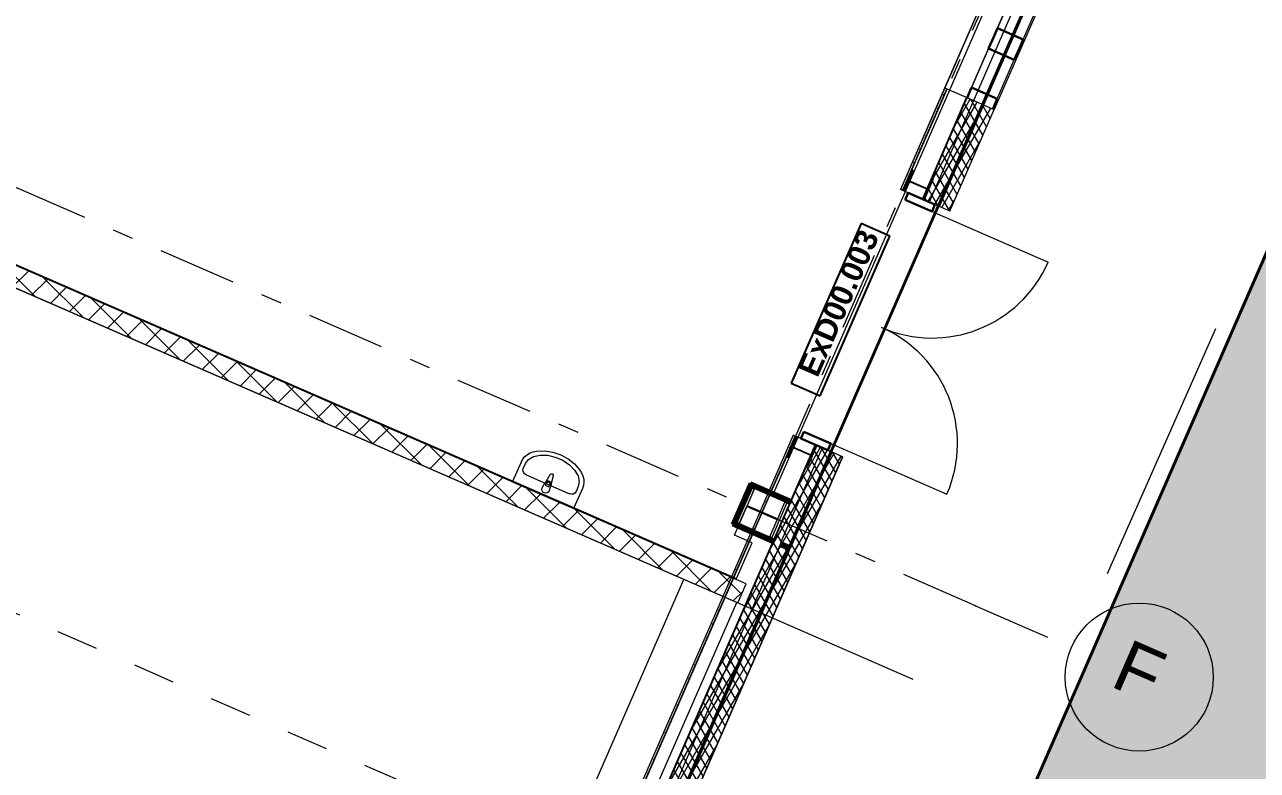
# Model space of a CAD drawing. Header units: millimetres. Extents: x -99530 to 90294, y -97212 to 56397.
# Drawn here: x 8771 to 17093, y -21786 to -16749 of the extents above; entities that cross this region are included whole.
import ezdxf
from ezdxf.enums import TextEntityAlignment as Align

# ---------------------------------------------------------------- set-up
doc = ezdxf.new("R2010")
doc.units = ezdxf.units.MM
doc.header["$MEASUREMENT"] = 0
doc.linetypes.add('Dashed', pattern=[564.444447, 282.222223, -282.222223])
doc.linetypes.add('Double Dashed', pattern=[1093.611073, 529.166651, -211.666656, 141.111112, -211.666656])
for name, color, linetype, lineweight in [('A-20-M_Floor_Slab_Pen_No__1', 7, 'Continuous', 13), ('A-20-M_Hard_Landscape_Pen_No__193', 7, 'Continuous', 18), ('A-25-M_Wall_Ext_Pen_No__87', 8, 'Continuous', 20), ('A-95-MC_Marker_Section_P2.Marker_Pen_No__1', 7, 'Continuous', 13), ('COLUMN.IFC Import_Pen_No__2', 8, 'Continuous', 15), ('New_A-20-M_Floor_Slab_Pen_No__89', 8, 'Continuous', 20), ('New_A-20-M_Hard_Landscape-Phase 2_Pen_No__1', 7, 'Continuous', 13), ('New_A-25-M_Wall_Ext_Pen_No__1', 7, 'Continuous', 13), ('New_A-25-M_Wall_Ext_Pen_No__87', 8, 'Continuous', 20), ('New_A-25-M_Wall_Int_Pen_No__1', 7, 'Continuous', 13), ('New_A-95-D_Dim_Grid.Dim_Pen_No__4', 7, 'Continuous', 20), ('New_ArchiCAD Door Markers_Pen_No__1', 7, 'Continuous', 13), ('New_ArchiCAD Door Markers_Pen_No__5', 7, 'Continuous', 25), ('New_ArchiCAD Doors_Pen_No__1', 7, 'Continuous', 13), ('New_ArchiCAD Doors_Pen_No__3', 7, 'Continuous', 18), ('New_ArchiCAD Windows_Pen_No__1', 7, 'Continuous', 13), ('New_ArchiCAD Windows_Pen_No__3', 7, 'Continuous', 18), ('New_ArchiCAD Zone Stamps_Pen_No__6', 7, 'Continuous', 35), ('New_ArchiCAD Zone Stamps_Pen_No__9', 7, 'Continuous', 13)]:
    doc.layers.add(name, color=color, linetype=linetype, lineweight=lineweight)
for name, color, linetype in [('A-25-M_Wall_Ext', 7, 'Continuous'), ('A-35-M_FFE_Sanitary', 7, 'Continuous'), ('A-95-MC_Marker_Section_P2.Marker', 7, 'Continuous'), ('COLUMN.IFC Import', 7, 'Continuous'), ('New_A-05-M_Gross_Int_Computing', 7, 'Continuous'), ('New_A-05-M_Gross_Int_Plant', 7, 'Continuous'), ('New_A-15-MG_Structural_Grid_Phase_2', 7, 'Continuous'), ('New_A-20-M_Floor_Slab', 7, 'Continuous'), ('New_A-20-M_Hard_Landscape', 7, 'Continuous'), ('New_A-25-M_Wall_Ext', 7, 'Continuous'), ('New_A-25-M_Wall_Int', 7, 'Continuous'), ('New_A-95-D_Dim_Grid.Dim', 7, 'Continuous'), ('New_ArchiCAD Door Markers', 7, 'Continuous'), ('New_ArchiCAD Doors', 7, 'Continuous'), ('New_ArchiCAD Windows', 7, 'Continuous')]:
    doc.layers.add(name, color=color, linetype=linetype)
for name, color, linetype, lineweight, true_color in [('A-35-M_FFE_Sanitary_Pen_No__64', 7, 'Continuous', 20, 0x606060), ('New_A-05-M_Gross_Int_Computing_Pen_No__74', 7, 'Continuous', 20, 0x606060), ('New_A-05-M_Gross_Int_Plant_Pen_No__74', 7, 'Continuous', 20, 0x606060), ('New_A-15-MG_Structural_Grid_Phase_2_Pen_No__222', 7, 'Continuous', 13, 0x65af33), ('New_A-20-M_Hard_Landscape-Phase 2_Pen_No__102', 7, 'Continuous', 15, 0xcccccc), ('New_A-20-M_Hard_Landscape_Pen_No__53', 7, 'Continuous', 35, 0x444444), ('New_A-25-M_Wall_Ext_Pen_No__107', 7, 'Continuous', 15, 0xa6a6a6), ('New_A-25-M_Wall_Ext_Pen_No__27', 7, 'Continuous', 50, 0x2a2a2a), ('New_A-25-M_Wall_Int_Pen_No__107', 7, 'Continuous', 15, 0xa6a6a6), ('New_A-25-M_Wall_Int_Pen_No__27', 7, 'Continuous', 50, 0x2a2a2a), ('New_ArchiCAD Doors_Pen_No__23', 7, 'Continuous', 30, 0x2a2a2a), ('New_ArchiCAD Windows_Pen_No__23', 7, 'Continuous', 30, 0x2a2a2a)]:
    doc.layers.add(name, color=color, linetype=linetype, lineweight=lineweight, true_color=true_color)
doc.styles.add('GENERATED_STYLE_1', font='')
doc.styles.add('GENERATED_STYLE_2', font='')
doc.styles.add('GENERATED_STYLE_3', font='')
doc.styles.add('GENERATED_STYLE_4', font='')
doc.styles.get('GENERATED_STYLE_1').set_extended_font_data('Arial', bold=True)
doc.styles.get('GENERATED_STYLE_2').set_extended_font_data('Swis721 BT', bold=True)
doc.styles.get('GENERATED_STYLE_3').set_extended_font_data('Arial')
doc.styles.get('GENERATED_STYLE_4').set_extended_font_data('Swis721 BT')
doc.dimstyles.new('GENERATED_STYLE__2', dxfattribs={"dimtxt": 300, "dimasz": 95, "dimexe": 0.18, "dimexo": 0, "dimgap": 0.09, "dimtad": 1, "dimdec": 0, "dimzin": 0, "dimdsep": 46, "dimtxsty": 'GENERATED_STYLE_4', "dimblk": 'ARROWHEAD_2', "dimblk1": 'ARROWHEAD_2', "dimblk2": 'ARROWHEAD_2', "dimcen": 0.09, "dimclrd": 7, "dimclre": 7, "dimclrt": 7, "dimadec": 0, "dimazin": 0, "dimtfac": 1, "dimtdec": 4, "dimtmove": 0, "dimatfit": 3, "dimfxl": 1, "dimtolj": 1, "dimtzin": 0, "dimarcsym": 0})
pattern_1 = [(60, (0, 0), (-43.30127, 25), []), (120, (0, 0), (43.30127, 25), [])]
pattern_2 = [(66.4404, (0, 0), (-158.76755, 69.2305), [0, -100]), (66.4404, (-59.4, 80.45), (-158.76755, 69.2305), [0, -100])]

# ---------------------------------------------------------------- blocks, each defined once
blk = doc.blocks.new('Comms Room_INB 0104_5_1', base_point=(8210.1, -23111.8))
at = {"layer": 'New_A-05-M_Gross_Int_Plant_Pen_No__74', "linetype": 'Continuous'}
for p, q in [((13578.1, -20651.6), (6096.5, -17389.2)), ((10960.5, -26654.7), (13578.1, -20651.6))]:
    blk.add_line(p, q, dxfattribs=at)
at = {"layer": 'New_ArchiCAD Zone Stamps_Pen_No__9'}
for tag, height, style, p in [('ROOM_NAME', 250, 'GENERATED_STYLE_1', (7604.3, -21651.1)), ('zoneNameLine2', 250, 'GENERATED_STYLE_1', (7415.8, -22083.3)), ('ROOM_NUMBER', 200, 'GENERATED_STYLE_3', (7227.4, -22504)), ('measuredAreaCode', 200, 'GENERATED_STYLE_3', (7070.4, -22864.1)), ('DUMMY_649', 200, 'GENERATED_STYLE_3', (7377.8, -22998.1)), ('DUMMY_650', 200, 'GENERATED_STYLE_3', (7867.1, -23211.5)), ('DUMMY_651', 133.3, 'GENERATED_STYLE_3', (8146.4, -23318.1))]:
    blk.add_attdef(tag, text='', height=height, rotation=336.44041, dxfattribs=dict(at, style=style)).set_placement(p, align=Align.TOP_LEFT)
blk = doc.blocks.new('Robotics Lab_INB 0105_8_1', base_point=(11471.6, -14282.5))
at = {"layer": 'New_A-05-M_Gross_Int_Computing_Pen_No__74', "linetype": 'Continuous'}
for p, q in [((13828.6, -19911.9), (16775.5, -13153.8)), ((6060.2, -17212.6), (13576.5, -20490)), ((13561.8, -20197), (13708.9, -19859.7)), ((13708.9, -19859.7), (13828.6, -19911.9)), ((13681.5, -20249.2), (13561.8, -20197)), ((13576.5, -20490), (13681.5, -20249.2))]:
    blk.add_line(p, q, dxfattribs=at)
at = {"layer": 'New_ArchiCAD Zone Stamps_Pen_No__6'}
for tag, height, style, p in [('ROOM_NAME', 250, 'GENERATED_STYLE_1', (10935.7, -12852.3)), ('zoneNameLine2', 250, 'GENERATED_STYLE_1', (10747.2, -13284.5)), ('ROOM_NUMBER', 200, 'GENERATED_STYLE_3', (10558.8, -13705.2)), ('measuredAreaCode', 200, 'GENERATED_STYLE_3', (10401.8, -14065.3)), ('ROOM_HOLES_PRM', 200, 'GENERATED_STYLE_3', (10709.2, -14199.3)), ('DUMMY_649', 200, 'GENERATED_STYLE_3', (11338.4, -14473.7)), ('DUMMY_650', 133.3, 'GENERATED_STYLE_3', (11617.6, -14580.2))]:
    blk.add_attdef(tag, text='', height=height, rotation=336.44041, dxfattribs=dict(at, style=style)).set_placement(p, align=Align.TOP_LEFT)
blk = doc.blocks.new('Wall_29_1', base_point=(11084.7, -26647.8))
at = {"layer": 'New_A-25-M_Wall_Ext_Pen_No__107', "linetype": 'Continuous'}
for points in [[(13874.4, -20250.1), (13868.4, -20263.8), (13934.4, -20292.6), (13940.4, -20278.9)], [(13940.4, -20278.9), (13934.4, -20292.6), (13936.2, -20293.4), (13942.2, -20279.7)]]:
    blk.add_hatch(color=256, dxfattribs=at).paths.add_polyline_path(points)
at = {"layer": 'A-25-M_Wall_Ext_Pen_No__87', "linetype": 'Continuous', "flags": 128}
for points in [[(14154.7, -19607.2), (13874.4, -20250.1)], [(13942.2, -20279.7), (14222.6, -19636.7)], [(14220.7, -19635.9), (14154.7, -19607.2)], [(14222.6, -19636.7), (14220.7, -19635.9)], [(13868.4, -20263.8), (11084.7, -26647.8)], [(11182.1, -26609.6), (13936.2, -20293.4)]]:
    blk.add_lwpolyline(points, dxfattribs=at)
at = {"layer": 'New_A-25-M_Wall_Ext_Pen_No__27', "linetype": 'Continuous'}
for p, q in [((13868.4, -20263.8), (13934.4, -20292.6)), ((13940.4, -20278.9), (13874.4, -20250.1)), ((13934.4, -20292.6), (13936.2, -20293.4)), ((13942.2, -20279.7), (13940.4, -20278.9))]:
    blk.add_line(p, q, dxfattribs=at)
blk = doc.blocks.new('Wall_30_1', base_point=(14878.2, -17948))
at = {"layer": 'New_A-25-M_Wall_Ext_Pen_No__107', "linetype": 'Continuous'}
for points in [[(18144, -10458.5), (18138, -10472.2), (18204, -10501), (18210, -10487.3)], [(18210, -10487.3), (18204, -10501), (18205.8, -10501.8), (18211.8, -10488.1)]]:
    blk.add_hatch(color=256, dxfattribs=at).paths.add_polyline_path(points)
at = {"layer": 'New_A-25-M_Wall_Ext_Pen_No__27', "linetype": 'Continuous'}
for p, q in [((18138, -10472.2), (18204, -10501)), ((18210, -10487.3), (18144, -10458.5)), ((18204, -10501), (18205.8, -10501.8)), ((18211.8, -10488.1), (18210, -10487.3))]:
    blk.add_line(p, q, dxfattribs=at)
at = {"layer": 'New_A-25-M_Wall_Ext_Pen_No__87', "linetype": 'Continuous'}
for p, q in [((18437, -9966.6), (18371, -9937.8)), ((18377, -9924.1), (18443, -9952.9)), ((18438.9, -9967.4), (18437, -9966.6)), ((18443, -9952.9), (18444.9, -9953.7))]:
    blk.add_line(p, q, dxfattribs=at)
at = {"layer": 'New_A-25-M_Wall_Ext_Pen_No__87', "linetype": 'Continuous', "flags": 128}
for points in [[(18371, -9937.8), (18144, -10458.5)], [(18211.8, -10488.1), (18438.9, -9967.4)], [(18382.5, -9911.5), (18377, -9924.1)], [(18448.5, -9940.2), (18382.5, -9911.5)], [(18444.9, -9953.7), (18450.4, -9941)], [(18450.4, -9941), (18448.5, -9940.2)], [(18138, -10472.2), (14878.2, -17948)], [(14946, -17977.6), (18205.8, -10501.8)], [(14944.2, -17976.8), (14878.2, -17948)], [(14946, -17977.6), (14944.2, -17976.8)]]:
    blk.add_lwpolyline(points, dxfattribs=at)
blk = doc.blocks.new('Mesh_12_1', base_point=(19905.1, -11980.5))
at = {"layer": 'New_A-20-M_Hard_Landscape_Pen_No__53', "linetype": 'Continuous', "flags": 128}
blk.add_lwpolyline([(19905.1, -11980.5), (13970.8, -25589.7), (23260, -29640.2), (26681.1, -21794.5), (26565.1, -21743.9), (26627.3, -21601.2), (24094.3, -20496.7), (26545.2, -14875.9), (26546.7, -14872.4)], close=True, dxfattribs=at)
blk = doc.blocks.new('Mesh_21_1', base_point=(11992.7, -24727.1))
at = {"layer": 'New_A-20-M_Hard_Landscape_Pen_No__53', "linetype": 'Continuous', "flags": 128}
blk.add_lwpolyline([(11992.7, -24727.1), (11193.3, -26560.4), (22460.6, -31473.5), (23260, -29640.2), (13970.8, -25589.7), (19905.1, -11980.5), (28925.9, -15914), (28987.7, -15772.3), (40919.8, -20975.3), (41987.2, -18527.4), (19056.2, -8528.3)], close=True, dxfattribs=at)
blk = doc.blocks.new('Slab_57_1', base_point=(6096.5, -17389.2))
at = {"layer": 'New_A-20-M_Floor_Slab_Pen_No__89', "linetype": 'Continuous', "flags": 128}
blk.add_lwpolyline([(6096.5, -17389.2), (3468.1, -23417), (10593.5, -26524), (13221.9, -20496.3)], close=True, dxfattribs=at)
blk = doc.blocks.new('Wall_159_1', base_point=(6152.4, -17260.9))
at = {"layer": 'New_A-25-M_Wall_Int_Pen_No__107', "linetype": 'Continuous'}
h = blk.add_hatch(dxfattribs=at)
h.set_pattern_fill('Concrete_Block_0001', color=256, style=0, pattern_type=2)
h.set_pattern_definition([(45, (0, 0), (-91.9239, 91.9239), []), (135, (0, 0), (91.9239, 91.9239), [])])
h.paths.add_polyline_path([(6096.5, -17389.2), (13586.1, -20655.1), (13642, -20526.8), (6024.1, -17205)])
at = {"layer": 'New_A-25-M_Wall_Int_Pen_No__1', "linetype": 'Continuous', "flags": 128}
for points in [[(13642, -20526.8), (6024.1, -17205)], [(6096.5, -17389.2), (13586.1, -20655.1)], [(13586.1, -20655.1), (13642, -20526.8)]]:
    blk.add_lwpolyline(points, dxfattribs=at)
blk = doc.blocks.new('Triple Window 19')
at = {"layer": 'New_ArchiCAD Windows_Pen_No__1', "linetype": 'Continuous'}
for p, q in [((-1175, -0.5), (-1175, 0)), ((1175, -0.5), (1175, 0)), ((-1175, -190), (-1175, -0.5)), ((1175, -190), (1175, -0.5))]:
    blk.add_line(p, q, dxfattribs=at)
at = {"layer": 'New_ArchiCAD Windows_Pen_No__23', "linetype": 'Continuous'}
for p, q in [((-1175, 0), (-1125, 0)), ((-1125, 0), (-1125, -190)), ((-268, -190), (-268, 0)), ((-268, 0), (-225, 0)), ((-225, 0), (-182, 0)), ((-182, 0), (-182, -190)), ((662.5, -190), (662.5, 0)), ((662.5, 0), (725, 0)), ((725, 0), (812.5, 0)), ((812.5, 0), (812.5, -190)), ((1100, -190), (1100, 0)), ((1100, 0), (1175, 0)), ((-1125, -190), (-1175, -190)), ((-225, -190), (-268, -190)), ((-182, -190), (-225, -190)), ((725, -190), (662.5, -190)), ((812.5, -190), (725, -190)), ((1175, -190), (1100, -190))]:
    blk.add_line(p, q, dxfattribs=at)
at = {"layer": 'New_ArchiCAD Windows_Pen_No__3', "linetype": 'Continuous'}
for p, q in [((-1175, 165), (1175, 165)), ((-1125, 0), (-268, 0)), ((-182, 0), (662.5, 0)), ((812.5, 0), (1100, 0)), ((-1175, -200), (1175, -200)), ((-268, -190), (-1125, -190)), ((662.5, -190), (-182, -190)), ((1100, -190), (812.5, -190))]:
    blk.add_line(p, q, dxfattribs=at)
blk = doc.blocks.new('Double Door with Transom 19_3')
at = {"layer": 'New_ArchiCAD Doors_Pen_No__1', "linetype": 'Continuous'}
for p, q in [((-905, 0), (-905, -89.5)), ((905, 0), (905, -89.5)), ((-905, -89.5), (-905, -90)), ((-905, -90), (-905, -93)), ((-905, -93), (-905, -198)), ((905, -89.5), (905, -90)), ((905, -90), (905, -93)), ((905, -93), (905, -198))]:
    blk.add_line(p, q, dxfattribs=at)
at = {"layer": 'New_ArchiCAD Doors_Pen_No__23', "linetype": 'Continuous'}
for p, q in [((-855, 0), (-905, 0)), ((-905, 0), (-905, -198)), ((-855, -198), (-855, 0)), ((905, 0), (855, 0)), ((855, 0), (855, -198)), ((905, -198), (905, 0)), ((-905, -198), (-855, -198)), ((855, -198), (905, -198))]:
    blk.add_line(p, q, dxfattribs=at)
at = {"layer": 'New_ArchiCAD Doors_Pen_No__3', "linetype": 'Continuous'}
for p, q in [((-855, 0), (-855, 855)), ((855, 0), (855, 855))]:
    blk.add_line(p, q, dxfattribs=at)
for centre, start, end in [((-855, 0), 0, 90), ((855, 0), 90, 180)]:
    blk.add_arc(centre, 855, start, end, dxfattribs=at)
blk = doc.blocks.new('Door Stamp 17_60')
at = {"layer": 'New_ArchiCAD Door Markers_Pen_No__5', "linetype": 'Continuous'}
for p, q in [((588.7, -305), (-588.7, -305)), ((-588.7, -305), (-588.7, -516.8)), ((588.7, -305), (-588.7, -305)), ((588.7, -516.8), (588.7, -305)), ((-588.7, -516.8), (588.7, -516.8))]:
    blk.add_line(p, q, dxfattribs=at)
at = {"layer": 'New_ArchiCAD Door Markers_Pen_No__1', "style": 'GENERATED_STYLE_2'}
blk.add_attdef('AC_WIDO_ID', text='', height=150, rotation=180, dxfattribs=at).set_placement((529.8, -260.2), align=Align.BOTTOM_LEFT)
blk = doc.blocks.new('Wall_262_1', base_point=(19113.7, -8614.2))
at = {"layer": 'New_A-25-M_Wall_Ext_Pen_No__107', "linetype": 'Continuous'}
h = blk.add_hatch(dxfattribs=at)
h.set_pattern_fill('Plaster_0001', color=256, style=0, pattern_type=2)
h.set_pattern_definition(pattern_2)
h.paths.add_polyline_path([(14682.6, -17862.8), (14696.4, -17868.8), (14995.4, -17183.1), (14981.6, -17177.1)])
at = {"layer": 'New_A-25-M_Wall_Ext_Pen_No__107', "linetype": 'Continuous', "lineweight": 0, "true_color": 0x535353}
for points in [[(14696.4, -17868.8), (14699.1, -17870), (14998.1, -17184.3), (14995.4, -17183.1)], [(14831.1, -17927.5), (14833.9, -17928.7), (15132.9, -17243), (15130.1, -17241.8)], [(13972.9, -19527.9), (10952.4, -26454.8), (10955.2, -26456), (13975.7, -19529.1)], [(14107.7, -19586.6), (11087.2, -26513.6), (11089.9, -26514.8), (14110.4, -19587.8)]]:
    blk.add_hatch(color=251, dxfattribs=at).paths.add_polyline_path(points)
at = {"layer": 'New_A-25-M_Wall_Ext_Pen_No__107', "linetype": 'Continuous'}
for points in [[(14833.9, -17928.7), (14834.3, -17928.9), (15133.3, -17243.2), (15132.9, -17243)], [(15016.6, -18008.4), (15017.2, -18008.7), (15316.2, -17323), (15315.6, -17322.7)], [(14110.4, -19587.8), (11089.9, -26514.8), (11090.4, -26515), (14110.9, -19588)], [(11272.6, -26594.5), (11273.3, -26594.7), (14293.8, -19667.8), (14293.1, -19667.5)], [(13678.8, -20164.8), (13672.8, -20178.6), (13686.6, -20184.6), (13692.6, -20170.8)]]:
    blk.add_hatch(color=256, dxfattribs=at).paths.add_polyline_path(points)
h = blk.add_hatch(dxfattribs=at)
h.set_pattern_fill('Batt_Insulation_0001', color=256, style=0, pattern_type=2)
h.set_pattern_definition(pattern_1)
h.paths.add_polyline_path([(15133.3, -17243.2), (14834.3, -17928.9), (14916.4, -17964.7), (15016.6, -18008.4), (15315.6, -17322.7), (15307, -17319)])
h = blk.add_hatch(dxfattribs=at)
h.set_pattern_fill('Plaster_0001', color=256, style=0, pattern_type=2)
h.set_pattern_definition(pattern_2)
h.paths.add_polyline_path([(13678.8, -20164.8), (13692.6, -20170.8), (13972.9, -19527.9), (13959.2, -19521.9)])
h = blk.add_hatch(dxfattribs=at)
h.set_pattern_fill('Batt_Insulation_0001', color=256, style=0, pattern_type=2)
h.set_pattern_definition(pattern_1)
h.paths.add_polyline_path([(14110.9, -19588), (11090.4, -26515), (11272.6, -26594.5), (14293.1, -19667.5), (14192.9, -19623.8)])
h = blk.add_hatch(dxfattribs=at)
h.set_pattern_fill('Plaster_0001', color=256, style=0, pattern_type=2)
h.set_pattern_definition(pattern_2)
h.paths.add_polyline_path([(13672.8, -20178.6), (10938.7, -26448.8), (10952.4, -26454.8), (13686.6, -20184.6)])
at = {"layer": 'New_A-25-M_Wall_Ext_Pen_No__1', "linetype": 'Continuous'}
for p, q in [((14696.4, -17868.8), (14995.4, -17183.1)), ((14699.1, -17870), (14998.1, -17184.3)), ((14995.4, -17183.1), (14981.6, -17177.1)), ((14998.1, -17184.3), (14995.4, -17183.1)), ((15130.1, -17241.8), (14998.1, -17184.3)), ((14831.1, -17927.5), (15130.1, -17241.8)), ((14833.9, -17928.7), (15132.9, -17243)), ((14834.3, -17928.9), (15133.3, -17243.2)), ((15132.9, -17243), (15130.1, -17241.8)), ((15133.3, -17243.2), (15132.9, -17243)), ((15307, -17319), (15133.3, -17243.2)), ((15016.6, -18008.4), (15315.6, -17322.7)), ((15315.6, -17322.7), (15307, -17319)), ((15316.2, -17323), (15315.6, -17322.7)), ((14696.4, -17868.8), (14682.6, -17862.8)), ((14699.1, -17870), (14696.4, -17868.8)), ((14734.9, -17885.6), (14699.1, -17870)), ((14831.1, -17927.5), (14734.9, -17885.6)), ((14833.9, -17928.7), (14831.1, -17927.5)), ((14834.3, -17928.9), (14833.9, -17928.7)), ((14916.4, -17964.7), (14834.3, -17928.9)), ((15016.6, -18008.4), (14916.4, -17964.7)), ((15017.2, -18008.7), (15016.6, -18008.4)), ((10955.2, -26456), (13975.7, -19529.1)), ((13692.6, -20170.8), (13972.9, -19527.9)), ((13972.9, -19527.9), (13959.2, -19521.9)), ((13975.7, -19529.1), (13972.9, -19527.9)), ((14011.4, -19544.7), (13975.7, -19529.1)), ((14107.7, -19586.6), (14011.4, -19544.7)), ((11087.2, -26513.6), (14107.7, -19586.6)), ((11089.9, -26514.8), (14110.4, -19587.8)), ((11090.4, -26515), (14110.9, -19588)), ((14110.4, -19587.8), (14107.7, -19586.6)), ((14110.9, -19588), (14110.4, -19587.8)), ((14192.9, -19623.8), (14110.9, -19588)), ((14293.1, -19667.5), (14192.9, -19623.8)), ((11272.6, -26594.5), (14293.1, -19667.5)), ((14293.8, -19667.8), (14293.1, -19667.5)), ((10952.4, -26454.8), (13686.6, -20184.6)), ((13686.6, -20184.6), (13692.6, -20170.8))]:
    blk.add_line(p, q, dxfattribs=at)
at = {"layer": 'New_A-25-M_Wall_Ext_Pen_No__1', "linetype": 'Continuous', "flags": 128}
for points in [[(14981.6, -17177.1), (14682.6, -17862.8)], [(15017.2, -18008.7), (15316.2, -17323)], [(13959.2, -19521.9), (13678.8, -20164.8)], [(11273.3, -26594.7), (14293.8, -19667.8)], [(13672.8, -20178.6), (10938.7, -26448.8)]]:
    blk.add_lwpolyline(points, dxfattribs=at)
at = {"layer": 'New_A-25-M_Wall_Ext_Pen_No__27', "linetype": 'Continuous'}
for p, q in [((13672.8, -20178.6), (13686.6, -20184.6)), ((13692.6, -20170.8), (13678.8, -20164.8))]:
    blk.add_line(p, q, dxfattribs=at)
at = {"layer": 'New_ArchiCAD Door Markers'}
ref = blk.add_blockref('Door Stamp 17_60', (14655.5, -18838.2), dxfattribs=dict(at, rotation=246.4404115839928))
ref.add_attrib('AC_WIDO_ID', 'ExD00.003', dxfattribs={"layer": 'New_ArchiCAD Door Markers_Pen_No__1', "color": 7, "height": 150, "rotation": 66.44041, "style": 'GENERATED_STYLE_2'}).set_placement((14164.1, -19157.2), align=Align.BOTTOM_LEFT)
at = {"layer": 'New_ArchiCAD Doors', "color": 251, "linetype": 'Continuous', "lineweight": 20, "true_color": 0x606060, "zscale": 1000, "rotation": 246.4404115839928}
blk.add_blockref('Double Door with Transom 19_3', (14554.7, -18794.3), dxfattribs=at)
at = {"layer": 'New_ArchiCAD Windows', "color": 251, "linetype": 'Continuous', "lineweight": 20, "true_color": 0x606060, "xscale": -1, "zscale": 1000, "rotation": 66.44041158399281}
blk.add_blockref('Triple Window 19', (15602.5, -16166), dxfattribs=at)
blk = doc.blocks.new('Wall_426_1', base_point=(13549, -20124.5))
at = {"layer": 'New_A-25-M_Wall_Int_Pen_No__107', "linetype": 'Continuous'}
blk.add_hatch(color=256, dxfattribs=at).paths.add_polyline_path([(13568.7, -20116.8), (13678.5, -19865.1), (13670.7, -19845.3), (13549, -20124.5)])
at = {"layer": 'New_A-25-M_Wall_Int_Pen_No__27', "linetype": 'Continuous', "flags": 128}
for points in [[(13670.7, -19845.3), (13549, -20124.5)], [(13568.7, -20116.8), (13678.5, -19865.1)]]:
    blk.add_lwpolyline(points, dxfattribs=at)
blk = doc.blocks.new('Wall_427_1', base_point=(13945.8, -19965.3))
at = {"layer": 'New_A-25-M_Wall_Int_Pen_No__107', "linetype": 'Continuous'}
blk.add_hatch(color=256, dxfattribs=at).paths.add_polyline_path([(13945.8, -19965.3), (13670.7, -19845.3), (13678.5, -19865.1), (13939.8, -19979)])
at = {"layer": 'New_A-25-M_Wall_Int_Pen_No__27', "linetype": 'Continuous', "flags": 128}
for points in [[(13945.8, -19965.3), (13670.7, -19845.3)], [(13678.5, -19865.1), (13939.8, -19979)], [(13939.8, -19979), (13945.8, -19965.3)]]:
    blk.add_lwpolyline(points, dxfattribs=at)
blk = doc.blocks.new('Wall_431_1', base_point=(14007.4, -20324.4))
at = {"layer": 'New_A-25-M_Wall_Int_Pen_No__107', "linetype": 'Continuous'}
blk.add_hatch(color=256, dxfattribs=at).paths.add_polyline_path([(13568.7, -20116.8), (13549, -20124.5), (13672.8, -20178.6), (13678.8, -20164.8)])
at = {"layer": 'New_A-25-M_Wall_Int_Pen_No__27', "linetype": 'Continuous', "flags": 128}
for points in [[(13549, -20124.5), (13672.8, -20178.6)], [(13678.8, -20164.8), (13568.7, -20116.8)]]:
    blk.add_lwpolyline(points, dxfattribs=at)
blk = doc.blocks.new('Wall_440_1', base_point=(11089.9, -26514.8))
at = {"layer": 'New_A-25-M_Wall_Ext_Pen_No__107', "linetype": 'Continuous'}
for points in [[(13678.8, -20164.8), (13672.8, -20178.6), (13686.6, -20184.6), (13692.6, -20170.8)], [(13692.6, -20170.8), (13686.6, -20184.6), (13688.4, -20185.4), (13694.4, -20171.6)], [(13694.4, -20171.6), (13688.4, -20185.4), (13822.3, -20243.7), (13828.2, -20230)], [(13828.2, -20230), (13822.3, -20243.7), (13824.1, -20244.5), (13830.1, -20230.8)]]:
    blk.add_hatch(color=256, dxfattribs=at).paths.add_polyline_path(points)
at = {"layer": 'A-25-M_Wall_Ext_Pen_No__87', "linetype": 'Continuous', "flags": 128}
for points in [[(13959.2, -19521.9), (13678.8, -20164.8)], [(13972.9, -19527.9), (13959.2, -19521.9)], [(13974.8, -19528.7), (13972.9, -19527.9)], [(14108.6, -19587), (13974.8, -19528.7)], [(13830.1, -20230.8), (14110.4, -19587.8)], [(14110.4, -19587.8), (14108.6, -19587)], [(13672.8, -20178.6), (10938.7, -26448.8)], [(11089.9, -26514.8), (13824.1, -20244.5)], [(10952.4, -26454.8), (10938.7, -26448.8)], [(10954.3, -26455.6), (10952.4, -26454.8)], [(11088.1, -26514), (10954.3, -26455.6)], [(11089.9, -26514.8), (11088.1, -26514)]]:
    blk.add_lwpolyline(points, dxfattribs=at)
at = {"layer": 'New_A-25-M_Wall_Ext_Pen_No__27', "linetype": 'Continuous'}
for p, q in [((13672.8, -20178.6), (13686.6, -20184.6)), ((13692.6, -20170.8), (13678.8, -20164.8)), ((13686.6, -20184.6), (13688.4, -20185.4)), ((13688.4, -20185.4), (13822.3, -20243.7)), ((13694.4, -20171.6), (13692.6, -20170.8)), ((13828.2, -20230), (13694.4, -20171.6)), ((13822.3, -20243.7), (13824.1, -20244.5)), ((13830.1, -20230.8), (13828.2, -20230))]:
    blk.add_line(p, q, dxfattribs=at)
blk = doc.blocks.new('Wall_441_1', base_point=(14833.9, -17928.7))
at = {"layer": 'New_A-25-M_Wall_Ext_Pen_No__107', "linetype": 'Continuous'}
for points in [[(17948.5, -10373.2), (17942.5, -10387), (17956.2, -10392.9), (17962.2, -10379.2)], [(17962.2, -10379.2), (17956.2, -10392.9), (17958, -10393.7), (17964, -10380)], [(17964, -10380), (17958, -10393.7), (18091.9, -10452.1), (18097.9, -10438.4)], [(18097.9, -10438.4), (18091.9, -10452.1), (18093.7, -10452.9), (18099.7, -10439.2)], [(16858.7, -12872.3), (16852.7, -12886.1), (16866.5, -12892.1), (16872.5, -12878.3)], [(16872.5, -12878.3), (16866.5, -12892.1), (16868.3, -12892.9), (16874.3, -12879.1)], [(16874.3, -12879.1), (16868.3, -12892.9), (17002.1, -12951.2), (17008.1, -12937.5)], [(17008.1, -12937.5), (17002.1, -12951.2), (17004, -12952), (17010, -12938.3)]]:
    blk.add_hatch(color=256, dxfattribs=at).paths.add_polyline_path(points)
at = {"layer": 'New_A-25-M_Wall_Ext_Pen_No__27', "linetype": 'Continuous'}
for p, q in [((17942.5, -10387), (17956.2, -10392.9)), ((17962.2, -10379.2), (17948.5, -10373.2)), ((17956.2, -10392.9), (17958, -10393.7)), ((17958, -10393.7), (18091.9, -10452.1)), ((17964, -10380), (17962.2, -10379.2)), ((18097.9, -10438.4), (17964, -10380)), ((18091.9, -10452.1), (18093.7, -10452.9)), ((18099.7, -10439.2), (18097.9, -10438.4)), ((16852.7, -12886.1), (16866.5, -12892.1)), ((16872.5, -12878.3), (16858.7, -12872.3)), ((16866.5, -12892.1), (16868.3, -12892.9)), ((16868.3, -12892.9), (17002.1, -12951.2)), ((16874.3, -12879.1), (16872.5, -12878.3)), ((17008.1, -12937.5), (16874.3, -12879.1)), ((17002.1, -12951.2), (17004, -12952)), ((17010, -12938.3), (17008.1, -12937.5))]:
    blk.add_line(p, q, dxfattribs=at)
at = {"layer": 'New_A-25-M_Wall_Ext_Pen_No__87', "linetype": 'Continuous'}
for p, q in [((18189.2, -9858.6), (18175.5, -9852.6)), ((18181.5, -9838.8), (18195.2, -9844.8)), ((18191.1, -9859.4), (18189.2, -9858.6)), ((18324.9, -9917.7), (18191.1, -9859.4)), ((18195.2, -9844.8), (18197.1, -9845.6)), ((18197.1, -9845.6), (18330.9, -9904)), ((18326.7, -9918.5), (18324.9, -9917.7)), ((18330.9, -9904), (18332.7, -9904.8))]:
    blk.add_line(p, q, dxfattribs=at)
at = {"layer": 'New_A-25-M_Wall_Ext_Pen_No__87', "linetype": 'Continuous', "flags": 128}
for points in [[(18175.5, -9852.6), (17948.5, -10373.2)], [(18187, -9826.2), (18181.5, -9838.8)], [(18200.7, -9832.2), (18187, -9826.2)], [(18202.6, -9833), (18200.7, -9832.2)], [(18336.4, -9891.3), (18202.6, -9833)], [(18332.7, -9904.8), (18338.2, -9892.1)], [(18338.2, -9892.1), (18336.4, -9891.3)], [(18099.7, -10439.2), (18326.7, -9918.5)], [(17942.5, -10387), (16858.7, -12872.3)], [(14833.9, -17928.7), (18093.7, -10452.9)], [(16852.7, -12886.1), (14682.6, -17862.8)], [(14696.4, -17868.8), (14682.6, -17862.8)], [(14698.2, -17869.6), (14696.4, -17868.8)], [(14832.1, -17927.9), (14698.2, -17869.6)], [(14833.9, -17928.7), (14832.1, -17927.9)]]:
    blk.add_lwpolyline(points, dxfattribs=at)
blk = doc.blocks.new('Column 27')
at = {"layer": 'COLUMN.IFC Import_Pen_No__2', "linetype": 'Continuous'}
for p, q in [((-76.1, 69.4), (-76.1, 76.2)), ((2.901, 76.2), (-76.1, 76.2)), ((-2.9, 69.4), (-76.1, 69.4)), ((-2.9, -69.4), (-2.9, 69.4)), ((2.901, 76.2), (2.9, 69.4)), ((2.9, 69.4), (2.9, 57.8)), ((2.9, 57.8), (2.9, -69.4)), ((76.1, 76.2), (2.901, 76.2)), ((2.901, 69.4), (76.1, 69.4)), ((76.1, 69.4), (76.1, 76.2)), ((-76.1, -69.4), (-2.9, -69.4)), ((-76.1, -76.2), (-76.1, -69.4)), ((76.1, -76.2), (-76.1, -76.2)), ((2.9, -69.4), (76.1, -69.4)), ((76.1, -69.4), (76.1, -76.2))]:
    blk.add_line(p, q, dxfattribs=at)
blk = doc.blocks.new('Column 28')
at = {"layer": 'COLUMN.IFC Import_Pen_No__2', "linetype": 'Continuous'}
for p, q in [((-2.9, 76.2), (-76.1, 76.2)), ((-76.1, 76.2), (-76.1, 69.4)), ((-2.9, 69.4), (-76.1, 69.4)), ((-2.9, 69.4), (-2.9, 76.2)), ((-2.9, 76.2), (76.1, 76.2)), ((-2.9, -69.4), (-2.9, 69.4)), ((76.1, 69.4), (2.9, 69.4)), ((2.9, 69.4), (2.9, -69.4)), ((76.1, 76.2), (76.1, 69.4)), ((-76.1, -76.2), (-76.1, -69.4)), ((-76.1, -69.4), (-2.9, -69.4)), ((76.1, -76.2), (-76.1, -76.2)), ((2.9, -69.4), (76.1, -69.4)), ((76.1, -69.4), (76.1, -76.2))]:
    blk.add_line(p, q, dxfattribs=at)
blk = doc.blocks.new('Column 99')
at = {"layer": 'COLUMN.IFC Import_Pen_No__2', "linetype": 'Continuous'}
for p, q in [((-127.3, 127.05), (127.3, 127.05)), ((-127.3, 112.85), (-127.3, 127.05)), ((-4.3, 112.85), (-127.3, 112.85)), ((-4.3, -112.85), (-4.3, 112.85)), ((4.3, 112.85), (4.3, -112.85)), ((127.3, 112.85), (4.3, 112.85)), ((127.3, 127.05), (127.3, 112.85)), ((-127.3, -112.85), (-4.3, -112.85)), ((-127.3, -127.05), (-127.3, -112.85)), ((127.3, -127.05), (-127.3, -127.05)), ((4.3, -112.85), (127.3, -112.85)), ((127.3, -112.85), (127.3, -127.05))]:
    blk.add_line(p, q, dxfattribs=at)
blk = doc.blocks.new('Basin 19_4')
at = {"layer": 'A-35-M_FFE_Sanitary_Pen_No__64', "linetype": 'Continuous'}
for p, q in [((-218.2, 0), (-219.4, -0.1)), ((0, 0), (-218.2, 0)), ((218.2, 0), (0, 0)), ((219.4, -0.1), (218.2, 0)), ((-224.9, -5.2), (-225, -6.3)), ((-225, -6.3), (-225, -150)), ((-224.6, -4.1), (-224.9, -5.2)), ((-224.1, -3.1), (-224.6, -4.1)), ((-223.4, -2.2), (-224.1, -3.1)), ((-222.6, -1.5), (-223.4, -2.2)), ((-221.6, -0.8), (-222.6, -1.5)), ((-220.5, -0.4), (-221.6, -0.8)), ((-219.4, -0.1), (-220.5, -0.4)), ((-160.2, -81.2), (160.2, -81.2)), ((-25, -43.8), (-21, -85.7)), ((-13.6, -83.5), (-13.6, -68.7)), ((-13.6, -68.7), (13.6, -68.7)), ((13.6, -68.7), (13.6, -83.5)), ((21, -85.7), (25, -43.8)), ((220.5, -0.4), (219.4, -0.1)), ((221.6, -0.8), (220.5, -0.4)), ((222.6, -1.5), (221.6, -0.8)), ((223.4, -2.2), (222.6, -1.5)), ((224.1, -3.1), (223.4, -2.2)), ((224.6, -4.1), (224.1, -3.1)), ((224.9, -5.2), (224.6, -4.1)), ((225, -6.3), (224.9, -5.2)), ((225, -150), (225, -6.3)), ((-225, -150), (-223, -171.2)), ((-194.3, -112.5), (-194.3, -150)), ((-194.3, -150), (-186.4, -184.3)), ((-17.7, -95.2), (-11.1, -148.2)), ((11.1, -148.2), (17.7, -95.2)), ((186.4, -184.3), (194.3, -150)), ((194.3, -150), (194.3, -112.5)), ((223, -171.2), (225, -150)), ((-223, -171.2), (-217.1, -191.7)), ((-217.1, -191.7), (-207.4, -211)), ((-207.4, -211), (-194.2, -228.5)), ((-194.2, -228.5), (-177.9, -243.7)), ((-186.4, -184.3), (-163.5, -215.9)), ((-177.9, -243.7), (-159.1, -256.1)), ((-163.5, -215.9), (-127.3, -242.1)), ((-127.3, -242.1), (-80.7, -260.9)), ((80.7, -260.9), (127.3, -242.1)), ((127.3, -242.1), (163.5, -215.9)), ((159.1, -256.1), (177.9, -243.7)), ((163.5, -215.9), (186.4, -184.3)), ((177.9, -243.7), (194.2, -228.5)), ((194.2, -228.5), (207.4, -211)), ((207.4, -211), (217.1, -191.7)), ((217.1, -191.7), (223, -171.2)), ((-159.1, -256.1), (-109.5, -280.2)), ((-109.5, -280.2), (-55.8, -295)), ((-80.7, -260.9), (-27.7, -270.6)), ((-55.8, -295), (0, -300)), ((-27.7, -270.6), (27.7, -270.6)), ((0, -300), (55.8, -295)), ((27.7, -270.6), (80.7, -260.9)), ((55.8, -295), (109.5, -280.2)), ((109.5, -280.2), (159.1, -256.1))]:
    blk.add_line(p, q, dxfattribs=at)
for centre, radius, start, end in [((0, -43.8), 25, 0, 180), ((0, -83.8), 21.1, 185.16961, 212.77103), ((0, -83.8), 21.1, 212.77103, 327.22897), ((0, -83.5), 13.6, 180, 0), ((0, -146.8), 11.2, 187.13892, 352.86108), ((0, -83.8), 21.1, 327.22897, 354.83039)]:
    blk.add_arc(centre, radius, start, end, dxfattribs=at)
for centre, start_param, end_param in [((-160.2, -112.5), 4.712389, 6.283185), ((160.2, -112.5), 3.141593, 4.712389)]:
    blk.add_ellipse(centre, major_axis=(-34.1, 0), ratio=0.916667, start_param=start_param, end_param=end_param, dxfattribs=at)
blk = doc.blocks.new('Standard grid marker_30')
at = {"layer": 'New_A-15-MG_Structural_Grid_Phase_2_Pen_No__222', "linetype": 'Double Dashed'}
for q in [(0, 0), (32130.3, 0)]:
    blk.add_line((705.1, 0), q, dxfattribs=at)
at = {"layer": 'New_A-15-MG_Structural_Grid_Phase_2_Pen_No__222', "linetype": 'Continuous'}
blk.add_circle((-500, 0), 500, dxfattribs=at)
at = {"layer": 'New_A-15-MG_Structural_Grid_Phase_2_Pen_No__222', "linetype": 'Double Dashed'}
blk.add_point((705.1, 0), dxfattribs=at)
blk.add_point((705.1, 0), dxfattribs=at)
at = {"layer": 'New_A-15-MG_Structural_Grid_Phase_2_Pen_No__222', "style": 'GENERATED_STYLE_4'}
for tag, p in [('AC_MarkerText_1_0', (-500, 43.4)), ('AC_MarkerText_1_1', (33335.4, 43.4))]:
    blk.add_attdef(tag, text='', height=350, rotation=180, dxfattribs=at).set_placement(p, align=Align.MIDDLE_CENTER)
blk = doc.blocks.new('Standard grid marker_35')
at = {"layer": 'New_A-15-MG_Structural_Grid_Phase_2_Pen_No__222', "linetype": 'Double Dashed'}
blk.add_line((2211.6, 0), (53472.7, 0), dxfattribs=at)
at = {"layer": 'New_A-15-MG_Structural_Grid_Phase_2_Pen_No__222', "style": 'GENERATED_STYLE_4'}
for tag, p in [('AC_MarkerText_1_0', (-500, 1206.2)), ('AC_MarkerText_1_1', (56184.2, 1206.2))]:
    blk.add_attdef(tag, text='', height=350, rotation=270, dxfattribs=at).set_placement(p, align=Align.MIDDLE_CENTER)
blk = doc.blocks.new('*D1924')
at = {"layer": 'New_A-95-D_Dim_Grid.Dim_Pen_No__4', "linetype": 'Continuous'}
for p, q in [((2159.1, -22139.9), (-1507.5, -20541.1)), ((2101, -22182.8), (2217.1, -22097)), ((2196.5, -22054), (2121.6, -22225.8)), ((11130.7, -26052), (2159.1, -22139.9)), ((11072.6, -26094.8), (11188.7, -26009.1)), ((11168.1, -25966), (11093.2, -26137.9)), ((16736.8, -28496.5), (11130.7, -26052))]:
    blk.add_line(p, q, dxfattribs=at)
at = {"layer": 'New_A-95-D_Dim_Grid.Dim_Pen_No__4', "insert": (6183.1, -23829.1), "char_height": 300, "attachment_point": 7, "rotation": 336.44041, "style": 'GENERATED_STYLE_4'}
blk.add_mtext('\\A1;{\\fSwis721 BT|b0|i0|c0|p34;9,787}', dxfattribs=at)
blk = doc.blocks.new('ARROWHEAD_2')
at = {"color": 0, "linetype": 'Continuous', "lineweight": 0}
for p, q in [((0, 0), (-1, 0)), ((-0.378, -0.655), (0.378, 0.655))]:
    blk.add_line(p, q, dxfattribs=at)
blk = doc.blocks.new('Cutting Plane_3_1', base_point=(15693.3, -23770.8))
at = {"layer": 'A-95-MC_Marker_Section_P2.Marker_Pen_No__1', "linetype": 'Dashed'}
blk.add_line((15464.1, -23670.9), (-14070.1, -10792.5), dxfattribs=at)

msp = doc.modelspace()

# ---------------------------------------------------------------- hatches: boundary and pattern name
at = {"layer": 'New_A-20-M_Hard_Landscape-Phase 2_Pen_No__102', "linetype": 'Continuous', "lineweight": 0, "true_color": 0x999999}
msp.add_hatch(color=253, dxfattribs=at).paths.add_polyline_path([(19904.6, -11981.6), (13970.8, -25589.7), (25826.6, -30759.4), (29247.7, -22913.7), (26565.1, -21743.8), (26627.3, -21601.2), (24094.3, -20496.7), (26545.2, -14875.9)])

# ---------------------------------------------------------------- linework, layer by layer
at = {"layer": 'A-20-M_Floor_Slab_Pen_No__1', "linetype": 'Continuous', "flags": 128}
msp.add_lwpolyline([(13484.4, -20610.7), (13456.7, -20598.7), (14766.9, -21170)], dxfattribs=at)
at = {"layer": 'A-20-M_Hard_Landscape_Pen_No__193', "linetype": 'Continuous'}
msp.add_line((16081.7, -20456.6), (16812.2, -18800.6), dxfattribs=at)
at = {"layer": 'New_A-20-M_Hard_Landscape-Phase 2_Pen_No__1', "linetype": 'Continuous', "flags": 128}
msp.add_lwpolyline([(19904.6, -11981.6), (13970.8, -25589.7), (25826.6, -30759.4), (29247.7, -22913.7), (26565.1, -21743.8), (26627.3, -21601.2), (24094.3, -20496.7), (26545.2, -14875.9)], close=True, dxfattribs=at)

# ---------------------------------------------------------------- block references
at = {"layer": 'A-25-M_Wall_Ext', "color": 250, "lineweight": 50, "true_color": 0x2a2a2a}
for name, p in [('Wall_440_1', (11089.9, -26514.8)), ('Wall_29_1', (11084.7, -26647.8))]:
    msp.add_blockref(name, p, dxfattribs=at)
at = {"layer": 'A-35-M_FFE_Sanitary', "color": 251, "linetype": 'Continuous', "lineweight": 20, "true_color": 0x606060, "xscale": -1, "zscale": 1000, "rotation": 156.440411583993}
msp.add_blockref('Basin 19_4', (12270.2, -19928.6), dxfattribs=at)
at = {"layer": 'A-95-MC_Marker_Section_P2.Marker'}
msp.add_blockref('Cutting Plane_3_1', (15693.3, -23770.8), dxfattribs=at)
at = {"layer": 'COLUMN.IFC Import', "linetype": 'Continuous', "zscale": 1000, "rotation": 66.44041158398767}
for name, p in [('Column 27', (14803.5, -17832.6)), ('Column 28', (14019.2, -19631.1)), ('Column 99', (13749.2, -20045.7))]:
    msp.add_blockref(name, p, dxfattribs=at)
at = {"layer": 'New_A-05-M_Gross_Int_Computing', "linetype": 'Continuous'}
msp.add_blockref('Robotics Lab_INB 0105_8_1', (11471.6, -14282.5), dxfattribs=at)
at = {"layer": 'New_A-05-M_Gross_Int_Plant', "linetype": 'Continuous'}
ref = msp.add_blockref('Comms Room_INB 0104_5_1', (8210.1, -23111.8), dxfattribs=at)
ref.add_attrib('ROOM_NAME', 'Comms Room', dxfattribs={"layer": 'New_ArchiCAD Zone Stamps_Pen_No__9', "color": 7, "height": 250, "rotation": 336.44041, "style": 'GENERATED_STYLE_1'}).set_placement((7604.3, -21651.1), align=Align.TOP_LEFT)
at = {"layer": 'New_A-15-MG_Structural_Grid_Phase_2', "color": 8, "linetype": 'Continuous', "lineweight": 15, "zscale": 1000, "rotation": 66.44041158399293}
msp.add_blockref('Standard grid marker_35', (-2323.9, -56907.5), dxfattribs=at)
at = {"layer": 'New_A-15-MG_Structural_Grid_Phase_2', "color": 8, "linetype": 'Continuous', "lineweight": 15}
ref = msp.add_blockref('Standard grid marker_30', (15837, -20956.1), dxfattribs=dict(at, zscale=1000, rotation=156.4404115839929))
ref.add_attrib('AC_MarkerText_1', 'F', dxfattribs={"layer": 'New_A-15-MG_Structural_Grid_Phase_2_Pen_No__222', "color": 85, "true_color": 0x65af33, "height": 350, "rotation": 336.44041, "style": 'GENERATED_STYLE_4'}).set_placement((16295.3, -21112.6), align=Align.MIDDLE_CENTER)
at = {"layer": 'New_A-20-M_Floor_Slab', "color": 8, "linetype": 'Continuous', "lineweight": 20}
msp.add_blockref('Slab_57_1', (6096.5, -17389.2), dxfattribs=at)
at = {"layer": 'New_A-20-M_Hard_Landscape', "color": 49, "lineweight": 35, "true_color": 0x444444}
for name, p in [('Mesh_21_1', (11992.7, -24727.1)), ('Mesh_12_1', (19905.1, -11980.5))]:
    msp.add_blockref(name, p, dxfattribs=at)
at = {"layer": 'New_A-25-M_Wall_Ext', "color": 250, "lineweight": 50, "true_color": 0x2a2a2a}
for name, p in [('Wall_262_1', (19113.7, -8614.2)), ('Wall_441_1', (14833.9, -17928.7)), ('Wall_30_1', (14878.2, -17948))]:
    msp.add_blockref(name, p, dxfattribs=at)
at = {"layer": 'New_A-25-M_Wall_Int', "color": 250, "lineweight": 50, "true_color": 0x2a2a2a}
for name, p in [('Wall_159_1', (6152.4, -17260.9)), ('Wall_426_1', (13549, -20124.5)), ('Wall_427_1', (13945.8, -19965.3)), ('Wall_431_1', (14007.4, -20324.4))]:
    msp.add_blockref(name, p, dxfattribs=at)

# ---------------------------------------------------------------- dimensions: what is measured, and where the dimension line sits
at = {"layer": 'New_A-95-D_Dim_Grid.Dim', "linetype": 'Continuous'}
dim = msp.add_linear_dim(base=(2159.1, -22139.9), p1=(10816.7, -26772), p2=(1845.1, -22860), angle=156.44041, dimstyle='GENERATED_STYLE__2', dxfattribs=at)
dim.commit()
dim.dimension.update_dxf_attribs({"geometry": '*D1924', "text_midpoint": (6728.7, -23903.4), "dimtype": 160, "text_rotation": 336.44041})

doc.saveas('drawing.dxf')
